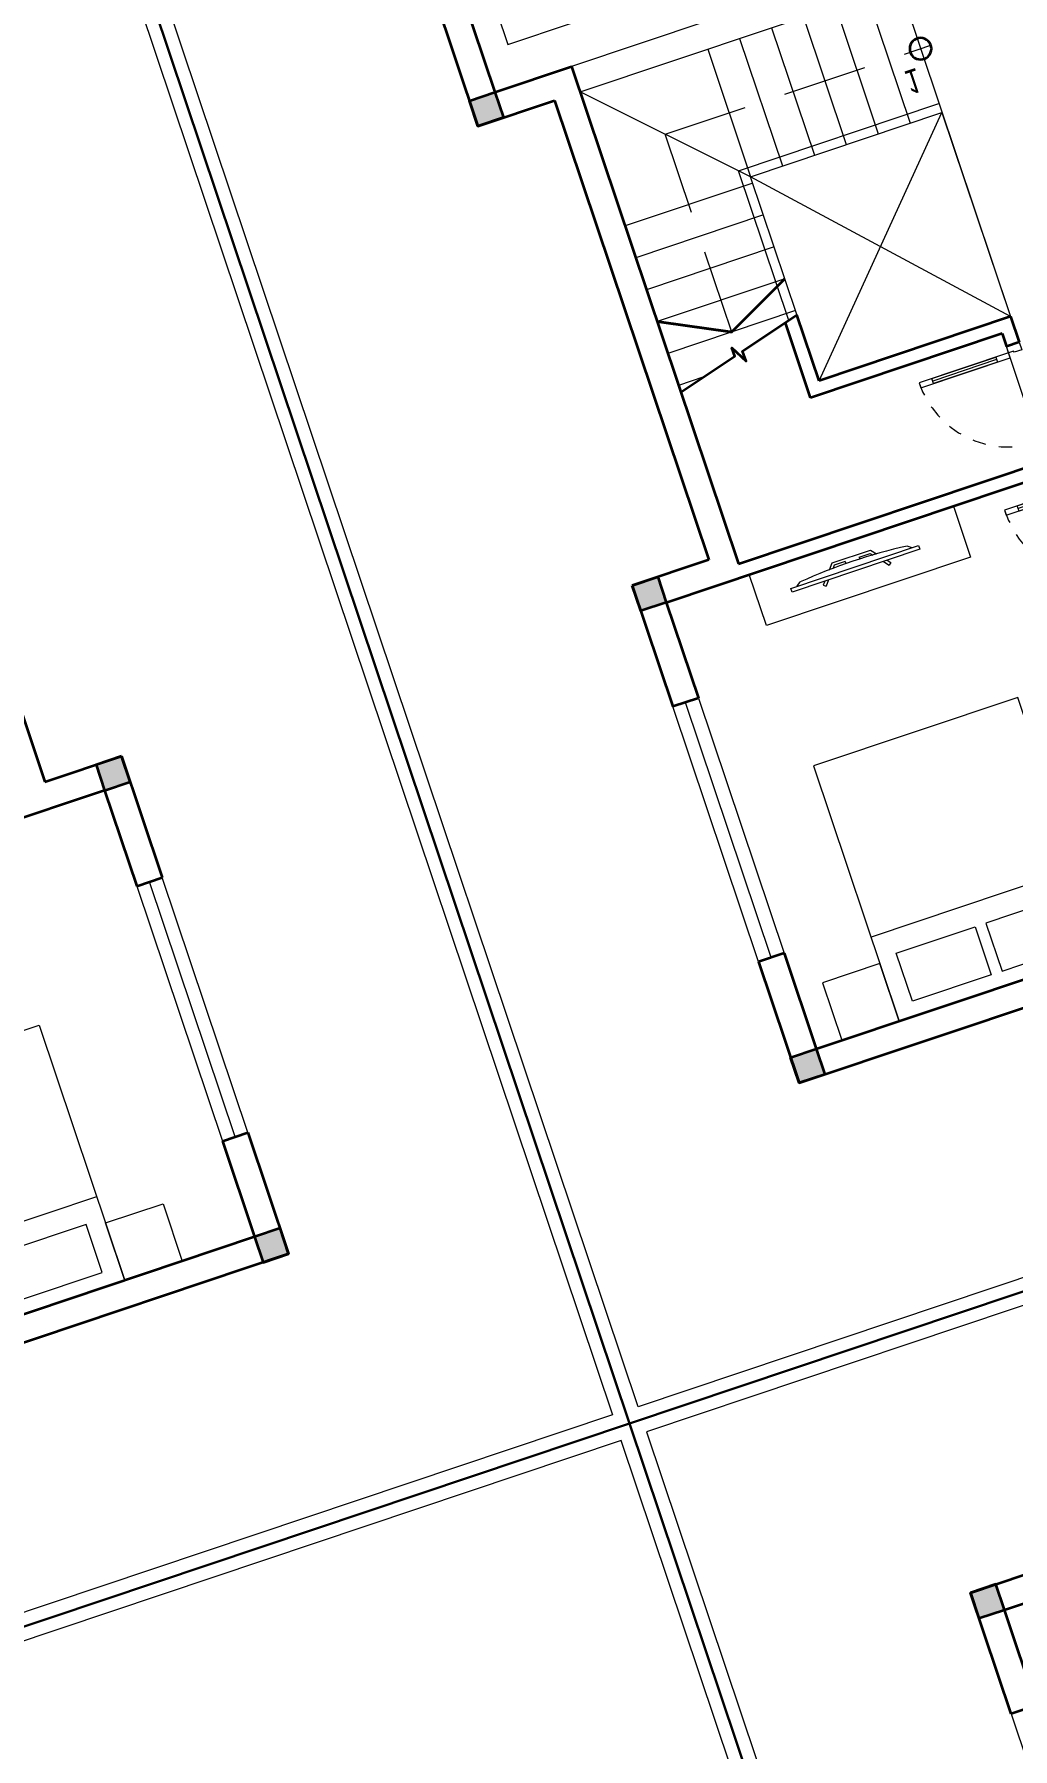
# Model space of a CAD drawing. Header units: metres. Extents: x 568006 to 1139366, y 2064802 to 4131555.
# Drawn here: x 569572.21 to 569579.48, y 2065809.12 to 2065821.86 of the extents above; entities that cross this region are included whole.
import ezdxf
from ezdxf.enums import TextEntityAlignment as Align
from ezdxf.xclip import XClip

# ---------------------------------------------------------------- set-up
doc = ezdxf.new("R2010")
doc.units = ezdxf.units.M
doc.header["$XCLIPFRAME"] = 0
for name, pattern in [('CENTER', [2, 1.25, -0.25, 0.25, -0.25]), ('DASHED', [0.75, 0.5, -0.25]), ('HIDDEN', [0.375, 0.25, -0.125]), ('HIDDEN2', [0.1875, 0.125, -0.0625]), ('Xref-VCMT-BT3 - tuong bao$0$HIDDEN', [0.375, 0.25, -0.125])]:
    doc.linetypes.add(name, pattern=pattern)
doc.layers.get('0').update_dxf_attribs({"linetype": 'CONTINUOUS'})
doc.layers.get('DEFPOINTS').update_dxf_attribs({"color": 152, "linetype": 'CONTINUOUS'})
for name, color, linetype, lineweight in [('-CONCRETE', 1, 'CONTINUOUS', 35), ('-DOOR', 137, 'CONTINUOUS', 9), ('-FURNITURE', 46, 'CONTINUOUS', 9), ('-HIDE', 3, 'HIDDEN', 13), ('-KH', 143, 'CONTINUOUS', 13), ('-LINE1', 7, 'CONTINUOUS', 18), ('-TEXT', 7, 'CONTINUOUS', 15), ('-WALL', 4, 'CONTINUOUS', 35), ('A-KY HIEU', 34, 'CONTINUOUS', 20), ('Bighome_khuat', 251, 'DASHED', 5), ('E- RANH GIOI', 1, 'CENTER', 13), ('hung-demlonha', 7, 'CONTINUOUS', 15)]:
    doc.layers.add(name, color=color, linetype=linetype, lineweight=lineweight)
for name, color, linetype in [('ghi_chu', 7, 'CONTINUOUS'), ('loKBT', 42, 'CONTINUOUS'), ('ViaHeS', 32, 'CONTINUOUS')]:
    doc.layers.add(name, color=color, linetype=linetype)
doc.styles.add('1', font='arial.ttf')
doc.styles.add('QH1', font='arialbd.ttf', dxfattribs={"width": 0.8})

# ---------------------------------------------------------------- blocks, each defined once
blk = doc.blocks.new('A$C33BC4D2A')
at = {"layer": 'A-KY HIEU', "color": 0, "const_width": 1.022}
blk.add_lwpolyline([(14.3451, -292.0966), (14.3451, -4.9034), (414.9848, -4.9034), (414.9848, -292.0966)], close=True, dxfattribs=at)
at = {"layer": 'DEFPOINTS', "color": 125}
blk.add_lwpolyline([(0, -297), (420, -297), (420, 0), (0, 0)], close=True, dxfattribs=at)
blk = doc.blocks.new('*U288')
at = {"color": 251}
blk.add_line((-70, 100), (-70, 600), dxfattribs=at)
for points in [[(-50, 0), (-50, 700), (-90, 700), (-90, 0)], [(-50, 100), (-90, 100), (-90, 600), (-50, 600)], [(-800, -100), (-740, -100), (-740, -40), (-750, -40), (-750, 0), (-800, 0)], [(0, -100), (-60, -100), (-60, -40), (-50, -40), (-50, 0), (0, 0)]]:
    blk.add_lwpolyline(points, close=True)
at = {"layer": 'Bighome_khuat', "linetype": 'Xref-VCMT-BT3 - tuong bao$0$HIDDEN'}
blk.add_arc((-50, 0), 700, 90, 180, dxfattribs=at)
blk = doc.blocks.new('A$C32e20c34')
blk.add_line((657, 2050), (657, 450))
for points in [[(0, 2050), (450, 2050), (450, 2500), (0, 2500)], [(109, 1910), (485.5, 1910), (485.5, 1292.5), (109, 1292.5)], [(109, 590), (485.5, 590), (485.5, 1207.5), (109, 1207.5)], [(0, 450), (450, 450), (450, 0), (0, 0)]]:
    blk.add_lwpolyline(points, close=True)
blk.add_lwpolyline([(0, 2050), (2000, 2050), (2000, 450), (0, 450), (0, 2050)])
blk = doc.blocks.new('XR.MB.LM123$0$tvi 1')
blk.add_lwpolyline([(29, 0), (29, -1000), (0, -1000), (0, 0)], close=True)
for points in [[(29, -50), (52, -81)], [(-24, -236), (-39, -252)], [(0, -285), (-39, -252)], [(0, -256), (-24, -236)], [(70, -315), (111, -350), (111, -650), (70, -685)], [(89, -446), (89, -360), (71, -345)], [(89, -446), (73, -446)], [(89, -554), (89, -640), (71, -655)], [(89, -554), (73, -554)], [(0, -715), (-39, -748)], [(-24, -764), (-39, -748)], [(0, -744), (-24, -764)], [(29, -950), (52, -919)]]:
    blk.add_lwpolyline(points)
blk.add_arc((-4025, -500), 4099, 354.1311, 5.8689)
blk = doc.blocks.new('A$C5C575821')
at = {"layer": '-CONCRETE'}
h = blk.add_hatch(color=256, dxfattribs=at)
h.dxf.hatch_style = 1
h.paths.add_polyline_path([(0, 200), (0, 0), (200, 0), (200, 200)])
blk.add_lwpolyline([(0, 0), (200, 0), (200, 200), (0, 200)], close=True, dxfattribs=at)
blk = doc.blocks.new('LUOI M1')
at = {"layer": '-WALL'}
for p in [(-200, 13100), (-200, 9400), (-200, 5600)]:
    blk.add_blockref('A$C5C575821', p, dxfattribs=at)
blk = doc.blocks.new('*U186')
at = {"color": 251}
blk.add_line((-70, 100), (-70, 700), dxfattribs=at)
for points in [[(-50, 0), (-50, 800), (-90, 800), (-90, 0)], [(-50, 100), (-90, 100), (-90, 700), (-50, 700)], [(-900, -100), (-840, -100), (-840, -40), (-850, -40), (-850, 0), (-900, 0)], [(0, -100), (-60, -100), (-60, -40), (-50, -40), (-50, 0), (0, 0)]]:
    blk.add_lwpolyline(points, close=True)
at = {"layer": 'Bighome_khuat', "linetype": 'Xref-VCMT-BT3 - tuong bao$0$HIDDEN'}
blk.add_arc((-50, 0), 800, 90, 180, dxfattribs=at)
blk = doc.blocks.new('A$C249437F6')
at = {"layer": '-DOOR'}
blk.add_lwpolyline([(23.949, 40.193), (23.749, 40.193), (23.749, 38.193), (23.949, 38.193)], close=True, dxfattribs=at)
for points in [[(23.849, 40.193), (23.849, 38.193)], [(26.949, 37.243), (26.949, 36.443)]]:
    blk.add_lwpolyline(points, dxfattribs=at)
at = {"layer": '-FURNITURE'}
for points in [[(24.599, 37.843), (24.599, 37.443), (26.199, 37.443), (26.199, 37.843)], [(24.152, 32.639), (24.152, 33.139), (24.652, 33.139), (24.652, 32.639)]]:
    blk.add_lwpolyline(points, close=True, dxfattribs=at)
at = {"layer": '-HIDE', "ltscale": 10}
for points in [[(27.049, 36.243), (25.549, 34.643)], [(25.549, 36.243), (27.049, 34.643)]]:
    blk.add_lwpolyline(points, dxfattribs=at)
at = {"layer": '-KH', "linetype": 'HIDDEN2', "ltscale": 5}
blk.add_lwpolyline([(25.049, 35.693), (25.049, 34.143), (27.129, 34.143)], dxfattribs=at)
at = {"layer": '-LINE1'}
for p, q in [((27.049, 33.443), (27.049, 36.243)), ((27.049, 34.643), (27.049, 36.243)), ((25.479, 35.746), (25.479, 34.573)), ((25.549, 35.73), (25.549, 34.643)), ((25.479, 34.573), (27.049, 34.573)), ((25.549, 33.643), (25.549, 34.643)), ((25.549, 34.643), (27.049, 34.643)), ((25.799, 33.643), (25.799, 34.643)), ((26.049, 33.643), (26.049, 34.643)), ((26.299, 33.643), (26.299, 34.643)), ((26.549, 33.643), (26.549, 34.643)), ((26.799, 33.643), (26.799, 34.643)), ((24.549, 33.643), (27.049, 33.643)), ((27.049, 33.443), (24.549, 33.443))]:
    blk.add_line(p, q, dxfattribs=at)
at = {"layer": '-LINE1', "ltscale": 10}
blk.add_lwpolyline([(21.749, 23.143), (34.249, 23.143), (34.249, 43.143), (21.749, 43.143)], close=True, dxfattribs=at)
blk.add_lwpolyline([(32.179, 23.243), (34.149, 23.243), (34.149, 43.043), (21.849, 43.043), (21.849, 23.243), (22.306, 23.243)], dxfattribs=at)
at = {"layer": '-LINE1'}
for points in [[(24.748, 35.943), (24.549, 35.943)], [(25.549, 35.693), (24.549, 35.693)], [(25.549, 35.443), (24.549, 35.443)], [(25.549, 35.193), (24.549, 35.193)], [(25.549, 34.943), (24.549, 34.943)], [(25.549, 34.693), (24.549, 34.693)], [(25.549, 34.643), (24.549, 33.643)]]:
    blk.add_lwpolyline(points, dxfattribs=at)
at = {"layer": '-LINE1', "const_width": 0.02}
blk.add_lwpolyline([(24.549, 35.443), (25.049, 35.693), (25.549, 35.443)], dxfattribs=at)
at = {"layer": '-WALL'}
for p, q in [((23.749, 41.143), (27.599, 41.143)), ((23.749, 40.193), (23.749, 41.143)), ((23.949, 40.943), (27.599, 40.943)), ((23.949, 40.193), (23.949, 40.943)), ((23.749, 37.243), (23.749, 38.193)), ((23.949, 37.443), (23.949, 38.193)), ((23.949, 37.443), (27.349, 37.443)), ((24.549, 33.443), (24.549, 37.343)), ((24.549, 37.343), (26.949, 37.343)), ((24.349, 37.243), (23.749, 37.243)), ((24.349, 33.643), (24.349, 37.243)), ((26.949, 36.343), (26.949, 36.443)), ((27.049, 36.443), (26.949, 36.443)), ((27.049, 36.243), (27.049, 36.443)), ((25.449, 36.343), (25.449, 35.754)), ((26.949, 36.343), (25.449, 36.343)), ((25.549, 36.243), (25.549, 35.727)), ((27.049, 36.243), (25.549, 36.243)), ((23.749, 32.543), (23.749, 33.643)), ((23.749, 33.643), (24.349, 33.643)), ((23.949, 32.543), (23.949, 33.443)), ((23.949, 33.443), (24.549, 33.443))]:
    blk.add_line(p, q, dxfattribs=at)
for points in [[(23.949, 40.193), (23.749, 40.193)], [(23.949, 38.193), (23.749, 38.193)], [(24.549, 35.996), (25.013, 35.871), (25.013, 35.805), (25.081, 35.933), (25.081, 35.853), (25.549, 35.727)]]:
    blk.add_lwpolyline(points, dxfattribs=at)
blk.add_circle((27.049, 34.143), 0.0805, dxfattribs=at)
at = {"layer": '-CONCRETE', "xscale": 0.001, "yscale": 0.001, "zscale": 0.001}
blk.add_blockref('LUOI M1', (23.949, 27.843), dxfattribs=at)
at = {"layer": '-DOOR', "xscale": -0.001, "yscale": 0.001, "zscale": 0.001, "rotation": 90}
for name, p in [('*U186', (27.349, 37.543)), ('*U288', (26.949, 36.443))]:
    blk.add_blockref(name, p, dxfattribs=at)
at = {"layer": '-FURNITURE', "xscale": 0.001, "yscale": 0.001, "zscale": 0.001, "rotation": 270}
blk.add_blockref('A$C32e20c34', (24.149, 40.943), dxfattribs=at)
at = {"layer": '-FURNITURE', "extrusion": (0, 0, -1), "xscale": 0.001, "yscale": 0.001, "zscale": 0.001, "rotation": 269.9963102775916}
blk.add_blockref('XR.MB.LM123$0$tvi 1', (-24.86, 37.668), dxfattribs=at)
at = {"layer": '-TEXT', "style": '1', "width": 0.75}
blk.add_text('1', height=0.18, dxfattribs=at).set_placement((26.868, 34.266))
blk = doc.blocks.new('LUOI M4')
at = {"layer": '-WALL', "xscale": -1}
for p in [(11000, 11700), (11000, 8000)]:
    blk.add_blockref('A$C5C575821', p, dxfattribs=at)
blk = doc.blocks.new('A$C5C0A7B32')
at = {"layer": '-DOOR'}
blk.add_lwpolyline([(32.049, 40.193), (32.249, 40.193), (32.249, 38.193), (32.049, 38.193)], close=True, dxfattribs=at)
blk.add_lwpolyline([(32.149, 40.193), (32.149, 38.193)], dxfattribs=at)
at = {"layer": '-LINE1'}
blk.add_lwpolyline([(34.249, 43.143), (15.249, 43.143), (15.249, 28.143), (20.249, 23.143), (34.249, 23.143)], close=True, dxfattribs=at)
blk.add_lwpolyline([(31.816, 23.143), (31.816, 23.243), (34.149, 23.243), (34.149, 43.043), (15.349, 43.043), (15.349, 42.443)], dxfattribs=at)
at = {"layer": '-WALL'}
for p, q in [((32.249, 41.143), (27.349, 41.143)), ((32.249, 40.193), (32.249, 41.143)), ((32.049, 40.943), (27.349, 40.943)), ((32.049, 40.193), (32.049, 40.943)), ((32.049, 37.443), (32.049, 38.193)), ((32.249, 37.243), (32.249, 38.193)), ((32.049, 37.443), (28.549, 37.443)), ((31.649, 33.643), (31.649, 37.243)), ((31.649, 37.243), (32.249, 37.243))]:
    blk.add_line(p, q, dxfattribs=at)
for points in [[(32.049, 40.193), (32.249, 40.193)], [(32.049, 38.193), (32.249, 38.193)]]:
    blk.add_lwpolyline(points, dxfattribs=at)
at = {"layer": '-CONCRETE', "xscale": 0.001, "yscale": 0.001, "zscale": 0.001}
blk.add_blockref('LUOI M4', (21.249, 29.243), dxfattribs=at)
at = {"layer": '-FURNITURE', "xscale": -0.001, "yscale": 0.001, "zscale": 0.001, "rotation": 90}
blk.add_blockref('A$C32e20c34', (31.483, 40.943), dxfattribs=at)
blk = doc.blocks.new('tmbc_khub')
at = {"layer": 'loKBT'}
for points in [[(-340.074, 140.659), (-351.925, 136.682), (-345.562, 117.721), (-333.711, 121.698)], [(-351.925, 136.682), (-365.197, 132.228), (-368.347, 125.897), (-363.575, 111.676), (-345.562, 117.721)], [(-333.711, 121.698), (-345.562, 117.721), (-339.199, 98.76), (-327.348, 102.737)], [(-345.562, 117.721), (-363.575, 111.676), (-358.802, 97.455), (-352.471, 94.306), (-339.199, 98.76)]]:
    blk.add_lwpolyline(points, close=True, dxfattribs=at)
at = {"layer": 'ViaHeS', "xscale": -1, "rotation": 198.5514987788088}
blk.add_blockref('A$C249437F6', (-379.906, 151.701), dxfattribs=at)
at = {"layer": 'ViaHeS', "rotation": 18.55150068099539}
blk.add_blockref('A$C249437F6', (-352.455, 69.902), dxfattribs=at)
at = {"layer": 'hung-demlonha', "color": 7, "ltscale": 5, "style": 'QH1', "width": 0.65}
for tag, p in [('BT04', (-109.598, 191.643)), ('BT06', (-305.798, 171.199)), ('BT05', (-282.572, 137.244))]:
    blk.add_attdef(tag, text='', height=3.96, rotation=0, dxfattribs=at).set_placement(p, align=Align.CENTER)
at = {"layer": 'ViaHeS', "rotation": 18.551499734034}
blk.add_blockref('A$C5C0A7B32', (-364.305, 65.924), dxfattribs=at)
at = {"layer": 'ViaHeS', "xscale": -1, "rotation": 198.5514997265855}
blk.add_blockref('A$C5C0A7B32', (-391.757, 147.727), dxfattribs=at)

msp = doc.modelspace()

# ---------------------------------------------------------------- block references
at = {"layer": 'E- RANH GIOI', "extrusion": (-2.4685e-06, 4.62064e-06, 1), "xscale": 2.114336868039268, "yscale": 2.114336868039268, "zscale": 2.114336868039268}
msp.add_blockref('A$C33BC4D2A', (569313.502, 2066206.266, 8.139), dxfattribs=at)

# ---------------------------------------------------------------- next in the draw order: block references
at = {"layer": 'ghi_chu'}
ref = msp.add_blockref('tmbc_khub', (569922.191, 2065693.817), dxfattribs=at)
XClip(ref).set_block_clipping_path([(-391.9901366149, 0), (0, 477.830198009)])

doc.saveas('drawing.dxf')
